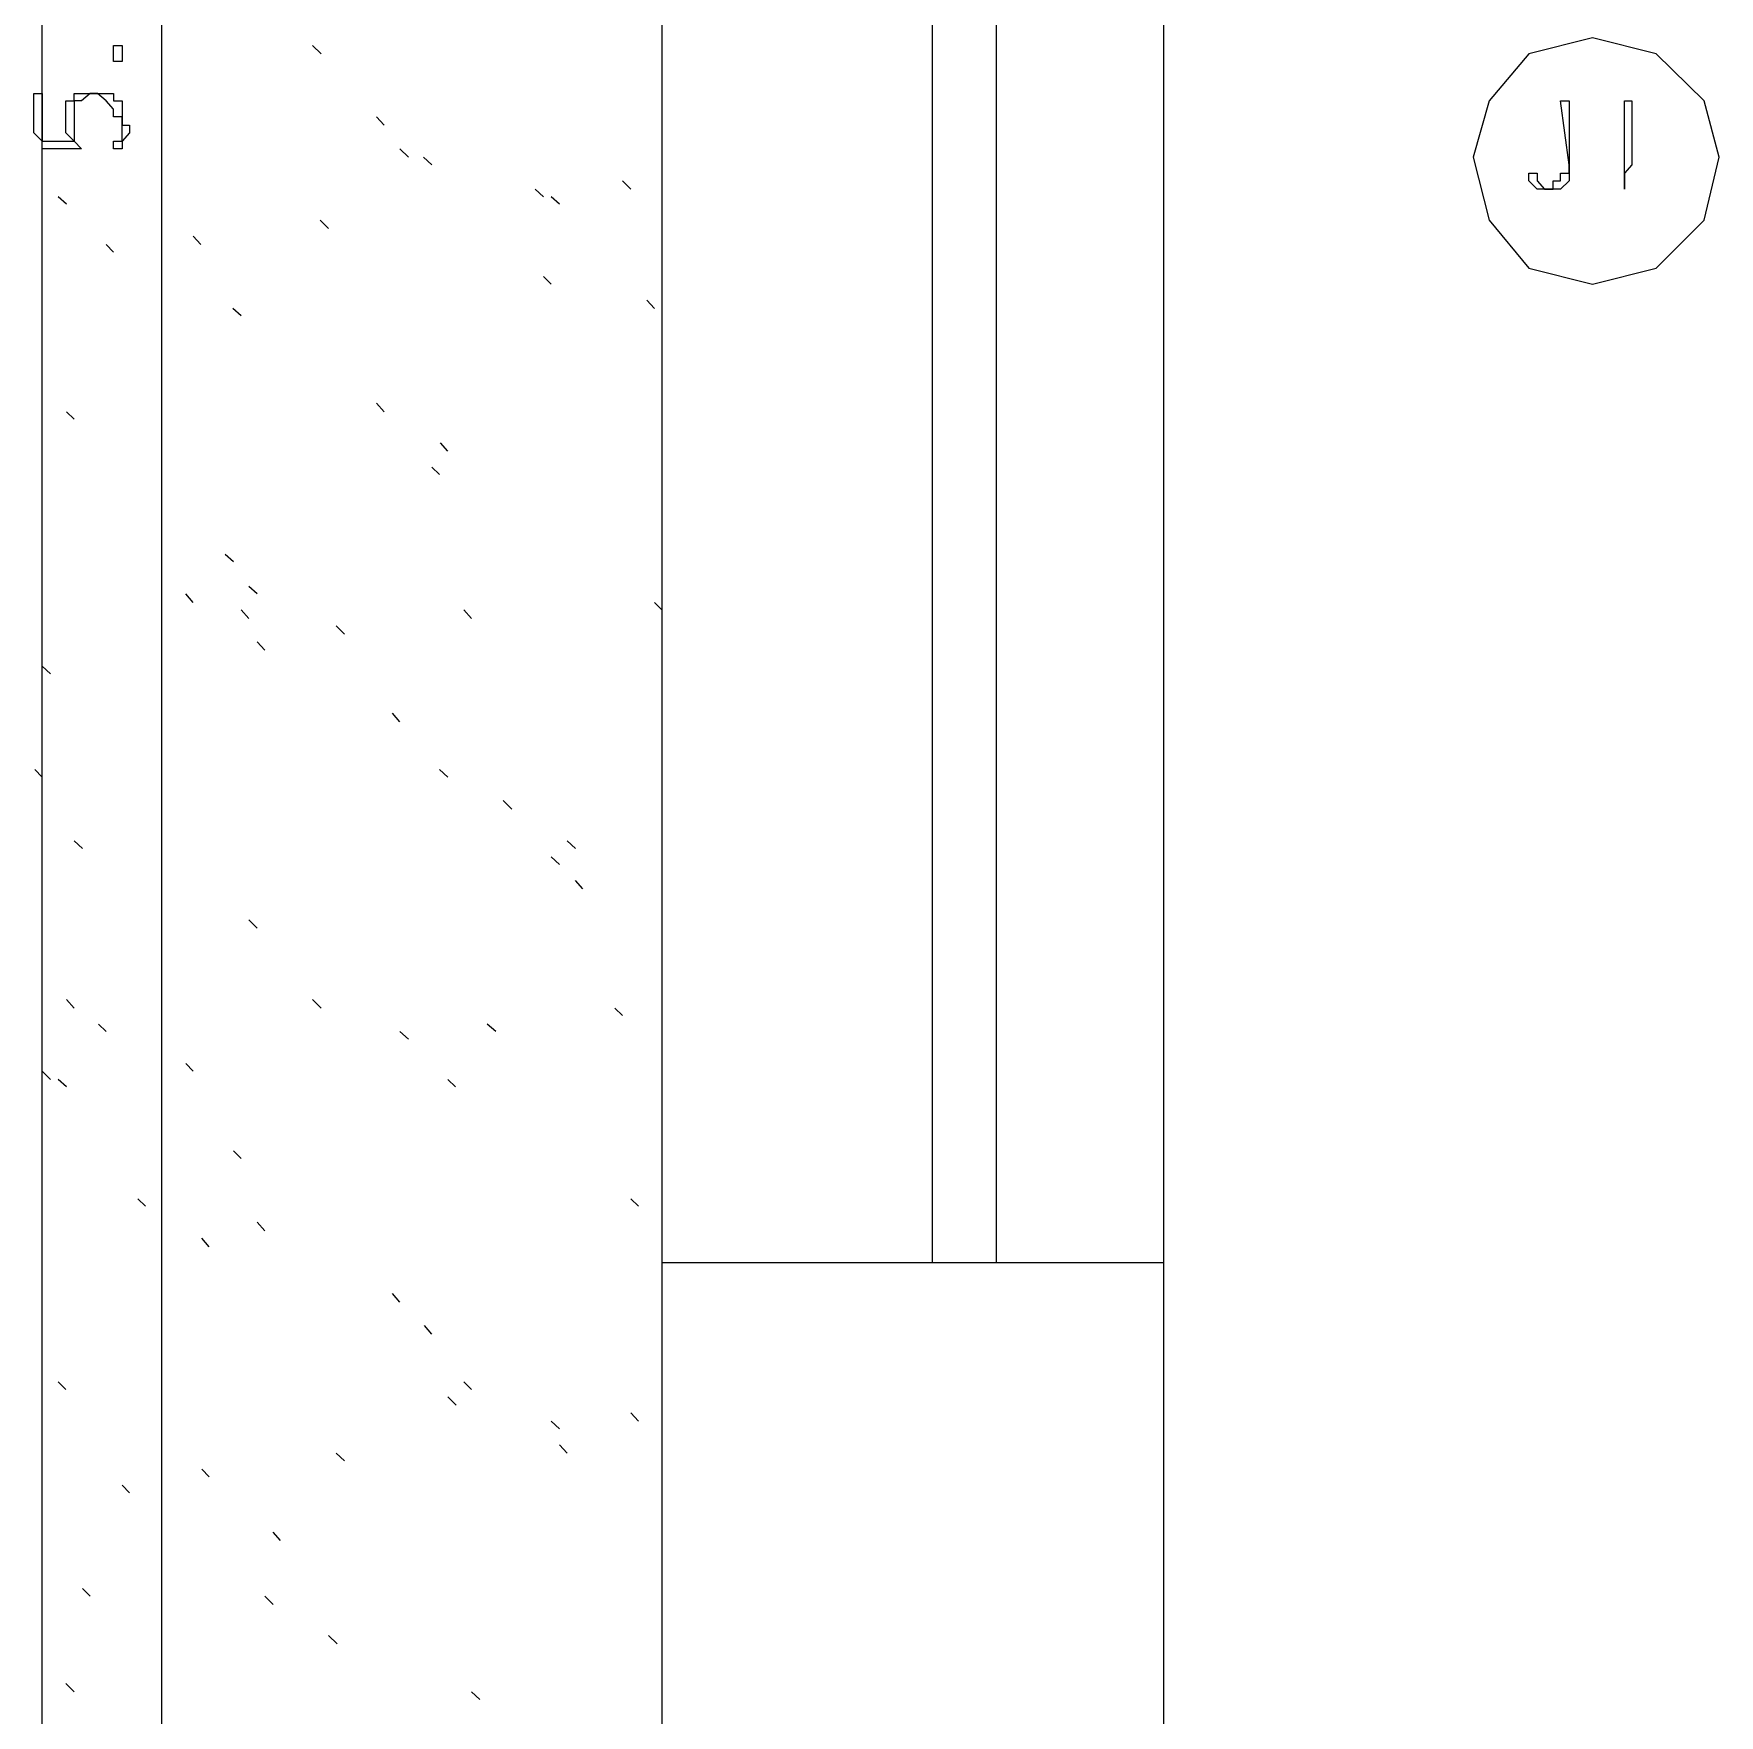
# Model space of a CAD drawing. Header units: millimetres. Extents: x -518.8 to -461.2, y 3.5 to 44.2.
# Drawn here: x -486.852 to -485.502, y 6.098 to 7.445 of the extents above; entities that cross this region are included whole.
import ezdxf

# ---------------------------------------------------------------- set-up
doc = ezdxf.new("R2010")
doc.units = ezdxf.units.MM
doc.header["$MEASUREMENT"] = 0
for name, color, linetype in [('10', 10, 'Continuous'), ('12', 12, 'Continuous'), ('151', 151, 'Continuous'), ('16', 16, 'Continuous'), ('8', 8, 'Continuous'), ('MYSOLIDS', 7, 'Continuous')]:
    doc.layers.add(name, color=color, linetype=linetype)

msp = doc.modelspace()

# ---------------------------------------------------------------- linework, layer by layer
at = {"layer": '10'}
for points in [[(-486.3489, 6.4609), (-485.9474, 6.4609)], [(-486.3489, 6.4609), (-486.3489, 4.9526)], [(-485.9474, 6.4609), (-485.9474, 4.7548)]]:
    msp.add_lwpolyline(points, dxfattribs=at)
at = {"layer": '12'}
msp.add_lwpolyline([(-485.5023, 7.3458), (-485.5143, 7.3909), (-485.5527, 7.4285), (-485.6038, 7.4413), (-485.6549, 7.4285), (-485.6865, 7.3909), (-485.6993, 7.3458), (-485.6865, 7.2954), (-485.6549, 7.2571), (-485.6038, 7.2443), (-485.5527, 7.2571), (-485.5143, 7.2954), (-485.5023, 7.3458)], dxfattribs=at)
at = {"layer": '151'}
for points in [[(-486.8451, 4.9526), (-486.8451, 8.6195)], [(-486.6218, 7.4285), (-486.6286, 7.4353)], [(-486.5714, 7.3714), (-486.5775, 7.3782)], [(-486.5519, 7.3458), (-486.5587, 7.3526)], [(-486.5331, 7.3398), (-486.5399, 7.3458)], [(-486.4436, 7.3142), (-486.4504, 7.3203)], [(-486.3737, 7.3203), (-486.3805, 7.327)], [(-486.8256, 7.3082), (-486.8324, 7.3142)], [(-486.4308, 7.3082), (-486.4376, 7.3142)], [(-486.6158, 7.2887), (-486.6226, 7.2954)], [(-486.788, 7.2699), (-486.794, 7.2759)], [(-486.7181, 7.2759), (-486.7241, 7.2827)], [(-486.4376, 7.2443), (-486.4436, 7.2503)], [(-486.6857, 7.2188), (-486.6925, 7.2248)], [(-486.3549, 7.2248), (-486.3609, 7.2315)], [(-486.8196, 7.136), (-486.8256, 7.1421)], [(-486.5714, 7.1421), (-486.5775, 7.1488)], [(-486.5203, 7.1105), (-486.5263, 7.1172)], [(-486.5271, 7.0917), (-486.5331, 7.0977)], [(-486.6918, 7.0218), (-486.6985, 7.0278)], [(-486.7241, 6.9894), (-486.7301, 6.9962)], [(-486.673, 6.9962), (-486.6797, 7.0022)], [(-486.6797, 6.9766), (-486.6857, 6.9834)], [(-486.5015, 6.9766), (-486.5075, 6.9834)], [(-486.3489, 6.9834), (-486.3549, 6.9894)], [(-486.603, 6.9639), (-486.6098, 6.9706)], [(-486.6669, 6.9511), (-486.673, 6.9578)], [(-486.8384, 6.9323), (-486.8451, 6.9383)], [(-486.5587, 6.8939), (-486.5647, 6.9007)], [(-486.8451, 6.8496), (-486.8511, 6.8556)], [(-486.5203, 6.8496), (-486.5271, 6.8556)], [(-486.4692, 6.824), (-486.476, 6.8308)], [(-486.8128, 6.7924), (-486.8196, 6.7985)], [(-486.4181, 6.7924), (-486.4248, 6.7985)], [(-486.4308, 6.7797), (-486.4376, 6.7857)], [(-486.4121, 6.7601), (-486.4181, 6.7669)], [(-486.673, 6.7285), (-486.6797, 6.7353)], [(-486.8196, 6.6646), (-486.8256, 6.6714)], [(-486.6218, 6.6646), (-486.6286, 6.6714)], [(-486.3805, 6.6586), (-486.3865, 6.6646)], [(-486.794, 6.6458), (-486.8, 6.6518)], [(-486.5519, 6.6398), (-486.5587, 6.6458)], [(-486.482, 6.6458), (-486.4887, 6.6518)], [(-486.8384, 6.6075), (-486.8451, 6.6142)], [(-486.7241, 6.6142), (-486.7301, 6.6203)], [(-486.8256, 6.6015), (-486.8324, 6.6075)], [(-486.5143, 6.6015), (-486.5203, 6.6075)], [(-486.6857, 6.5443), (-486.6918, 6.5503)], [(-486.7624, 6.506), (-486.7684, 6.512)], [(-486.3677, 6.506), (-486.3737, 6.512)], [(-486.6669, 6.4864), (-486.673, 6.4932)], [(-486.7113, 6.4736), (-486.7173, 6.4804)], [(-486.5587, 6.4293), (-486.5647, 6.436)], [(-486.5331, 6.4037), (-486.5391, 6.4105)], [(-486.8263, 6.3594), (-486.8324, 6.3654)], [(-486.5015, 6.3594), (-486.5075, 6.3654)], [(-486.5136, 6.3466), (-486.5203, 6.3533)], [(-486.4308, 6.3278), (-486.4376, 6.3338)], [(-486.3677, 6.3338), (-486.3737, 6.3406)], [(-486.603, 6.3022), (-486.6098, 6.3082)], [(-486.4248, 6.3082), (-486.4308, 6.315)], [(-486.7113, 6.2894), (-486.7173, 6.2954)], [(-486.7752, 6.2766), (-486.7812, 6.2827)], [(-486.6542, 6.2383), (-486.6602, 6.2451)], [(-486.8068, 6.1939), (-486.8128, 6.2)], [(-486.6602, 6.1872), (-486.6669, 6.1939)], [(-486.609, 6.1556), (-486.6158, 6.1624)], [(-486.8196, 6.1172), (-486.8263, 6.124)], [(-486.4948, 6.1112), (-486.5015, 6.1172)]]:
    msp.add_lwpolyline(points, dxfattribs=at)
at = {"layer": '16'}
msp.add_lwpolyline([(-486.7496, 10.0195), (-486.7496, 4.9015)], dxfattribs=at)
at = {"layer": '8'}
for points in [[(-486.3489, 8.4669), (-486.3489, 6.4609)], [(-486.1324, 8.4669), (-486.1324, 6.4609)], [(-486.0812, 8.4669), (-486.0812, 6.4609)], [(-485.9474, 8.4669), (-485.9474, 6.4609)]]:
    msp.add_lwpolyline(points, dxfattribs=at)
at = {"layer": 'MYSOLIDS'}
for points in [[(-486.7812, 7.4285), (-486.7812, 7.4225), (-486.7812, 7.4225), (-486.7812, 7.4225), (-486.7812, 7.4225), (-486.788, 7.4225), (-486.788, 7.4225), (-486.788, 7.4285), (-486.788, 7.4285), (-486.788, 7.4285), (-486.788, 7.4285), (-486.788, 7.4353), (-486.788, 7.4353), (-486.7812, 7.4353), (-486.7812, 7.4285), (-486.7812, 7.4285), (-486.7812, 7.4285), (-486.7812, 7.4285), (-486.7812, 7.4285), (-486.7812, 7.4285)], [(-486.8451, 7.3586), (-486.8391, 7.3586), (-486.8391, 7.3586), (-486.8391, 7.3586), (-486.8324, 7.3586), (-486.8263, 7.3586), (-486.8263, 7.3586), (-486.8196, 7.3586), (-486.8196, 7.3586), (-486.8196, 7.3586), (-486.8263, 7.3654), (-486.8263, 7.3654), (-486.8263, 7.3654), (-486.8263, 7.3714), (-486.8263, 7.3714), (-486.8263, 7.3782), (-486.8263, 7.3782), (-486.8263, 7.3842), (-486.8263, 7.3842), (-486.8263, 7.3909), (-486.8263, 7.3909), (-486.8196, 7.3909), (-486.8196, 7.3969), (-486.8196, 7.3969), (-486.8136, 7.3969), (-486.8136, 7.3969), (-486.8136, 7.3969), (-486.8068, 7.3969), (-486.8068, 7.3969), (-486.8008, 7.3969), (-486.8008, 7.3969), (-486.794, 7.3969), (-486.794, 7.3969), (-486.794, 7.3969), (-486.788, 7.3969), (-486.788, 7.3909), (-486.788, 7.3909), (-486.7812, 7.3909), (-486.7812, 7.3842), (-486.7812, 7.3842), (-486.7812, 7.3782), (-486.7812, 7.3782), (-486.7812, 7.3714), (-486.7752, 7.3714), (-486.7752, 7.3654), (-486.7752, 7.3654), (-486.7812, 7.3586), (-486.7812, 7.3586), (-486.7812, 7.3526), (-486.7812, 7.3526), (-486.7812, 7.3526), (-486.788, 7.3526), (-486.788, 7.3526), (-486.788, 7.3526), (-486.788, 7.3526), (-486.788, 7.3526), (-486.788, 7.3526), (-486.788, 7.3526), (-486.788, 7.3526), (-486.788, 7.3526), (-486.788, 7.3526), (-486.788, 7.3586), (-486.7812, 7.3586), (-486.7812, 7.3586), (-486.7812, 7.3654), (-486.7812, 7.3654), (-486.7812, 7.3654), (-486.7812, 7.3714), (-486.7812, 7.3714), (-486.7812, 7.3782), (-486.788, 7.3782), (-486.788, 7.3842), (-486.788, 7.3842), (-486.788, 7.3842), (-486.794, 7.3909), (-486.794, 7.3909), (-486.794, 7.3909), (-486.8008, 7.3969), (-486.8008, 7.3969), (-486.8068, 7.3969), (-486.8068, 7.3969), (-486.8136, 7.3909), (-486.8136, 7.3909), (-486.8196, 7.3909), (-486.8196, 7.3909), (-486.8196, 7.3909), (-486.8196, 7.3842), (-486.8196, 7.3842), (-486.8196, 7.3782), (-486.8196, 7.3782), (-486.8196, 7.3714), (-486.8196, 7.3714), (-486.8196, 7.3714), (-486.8196, 7.3654), (-486.8196, 7.3654), (-486.8196, 7.3586), (-486.8196, 7.3586), (-486.8196, 7.3586), (-486.8136, 7.3526), (-486.8136, 7.3526), (-486.8136, 7.3526), (-486.8136, 7.3526), (-486.8196, 7.3526), (-486.8196, 7.3526), (-486.8196, 7.3526), (-486.8263, 7.3526), (-486.8263, 7.3526), (-486.8324, 7.3526), (-486.8324, 7.3526), (-486.8391, 7.3526), (-486.8391, 7.3526), (-486.8451, 7.3526), (-486.8451, 7.3526), (-486.8451, 7.3526), (-486.8451, 7.3526), (-486.8451, 7.3526), (-486.8451, 7.3586), (-486.8451, 7.3586), (-486.8519, 7.3654), (-486.8519, 7.3654), (-486.8519, 7.3714), (-486.8519, 7.3714), (-486.8519, 7.3782), (-486.8519, 7.3782), (-486.8519, 7.3842), (-486.8519, 7.3842), (-486.8519, 7.3842), (-486.8519, 7.3909), (-486.8519, 7.3909), (-486.8519, 7.3909), (-486.8519, 7.3969), (-486.8519, 7.3969), (-486.8451, 7.3969), (-486.8451, 7.3969), (-486.8451, 7.3969), (-486.8451, 7.3969), (-486.8451, 7.3909), (-486.8451, 7.3909), (-486.8451, 7.3842), (-486.8451, 7.3842), (-486.8451, 7.3782), (-486.8451, 7.3714), (-486.8451, 7.3714), (-486.8451, 7.3654), (-486.8451, 7.3654), (-486.8451, 7.3586), (-486.8451, 7.3586), (-486.8451, 7.3586), (-486.8451, 7.3586), (-486.8451, 7.3586)], [(-485.6226, 7.3398), (-485.6293, 7.3909), (-485.6226, 7.3909), (-485.6226, 7.3909), (-485.6226, 7.3909), (-485.6226, 7.3909), (-485.6226, 7.3909), (-485.6226, 7.3909), (-485.6226, 7.3909), (-485.6226, 7.3909), (-485.6226, 7.3398), (-485.6226, 7.3398), (-485.6226, 7.333), (-485.6226, 7.333), (-485.6226, 7.333), (-485.6226, 7.327), (-485.6226, 7.327), (-485.6226, 7.327), (-485.6293, 7.3203), (-485.6293, 7.3203), (-485.6293, 7.3203), (-485.6354, 7.3203), (-485.6354, 7.3203), (-485.6421, 7.3203), (-485.6421, 7.3203), (-485.6421, 7.3203), (-485.6481, 7.3203), (-485.6481, 7.3203), (-485.6481, 7.3203), (-485.6549, 7.327), (-485.6549, 7.327), (-485.6549, 7.327), (-485.6549, 7.333), (-485.6549, 7.333), (-485.6549, 7.333), (-485.6549, 7.333), (-485.6549, 7.333), (-485.6481, 7.333), (-485.6481, 7.333), (-485.6481, 7.327), (-485.6481, 7.327), (-485.6481, 7.327), (-485.6481, 7.327), (-485.6481, 7.327), (-485.6421, 7.3203), (-485.6421, 7.3203), (-485.6421, 7.3203), (-485.6354, 7.3203), (-485.6354, 7.327), (-485.6354, 7.327), (-485.6293, 7.327), (-485.6293, 7.327), (-485.6293, 7.333), (-485.6226, 7.333), (-485.6226, 7.333), (-485.6226, 7.3398), (-485.6226, 7.3398), (-485.6226, 7.3398), (-485.6226, 7.3398), (-485.6226, 7.3398), (-485.6226, 7.3398), (-485.6226, 7.3398), (-485.6226, 7.3398)], [(-485.5782, 7.3203), (-485.5782, 7.327), (-485.5782, 7.327), (-485.5782, 7.327), (-485.5782, 7.333), (-485.5782, 7.333), (-485.5782, 7.3398), (-485.5782, 7.3398), (-485.5782, 7.3458), (-485.5782, 7.3526), (-485.5782, 7.3526), (-485.5782, 7.3586), (-485.5782, 7.3586), (-485.5782, 7.3654), (-485.5782, 7.3654), (-485.5782, 7.3714), (-485.5782, 7.3714), (-485.5782, 7.3714), (-485.5782, 7.3782), (-485.5782, 7.3782), (-485.5782, 7.3842), (-485.5782, 7.3842), (-485.5782, 7.3909), (-485.5782, 7.3909), (-485.5782, 7.3909), (-485.5782, 7.3909), (-485.5722, 7.3909), (-485.5722, 7.3909), (-485.5722, 7.3842), (-485.5722, 7.3842), (-485.5722, 7.3782), (-485.5722, 7.3782), (-485.5722, 7.3714), (-485.5722, 7.3714), (-485.5722, 7.3654), (-485.5722, 7.3654), (-485.5722, 7.3586), (-485.5722, 7.3586), (-485.5722, 7.3526), (-485.5722, 7.3526), (-485.5722, 7.3458), (-485.5722, 7.3458), (-485.5722, 7.3398), (-485.5722, 7.3398), (-485.5782, 7.333), (-485.5782, 7.333), (-485.5782, 7.327), (-485.5782, 7.327), (-485.5782, 7.3203), (-485.5782, 7.3203), (-485.5782, 7.3203), (-485.5782, 7.3203), (-485.5782, 7.3203), (-485.5782, 7.3203), (-485.5782, 7.3203), (-485.5782, 7.3203), (-485.5782, 7.3203), (-485.5782, 7.3203), (-485.5782, 7.3203), (-485.5782, 7.3203), (-485.5782, 7.3203)]]:
    msp.add_lwpolyline(points, dxfattribs=at)

doc.saveas('drawing.dxf')
